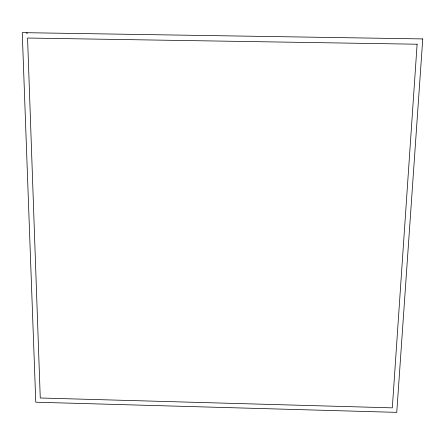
<?xml version="1.0" encoding="UTF-8"?>
<svg xmlns="http://www.w3.org/2000/svg" width="445" height="445" viewBox="0 0 445 445"><rect width="100%" height="100%" fill="white"/><g stroke="black" fill="none" stroke-linecap="round" stroke-linejoin="round"><path stroke-width="0.67" d="M26.255 33.036L27.59 33.169M417.115 44.216L392.318 407.854L40.261 397.997L27.568 38.031L417.115 44.216M422.75 38.921L396.762 412.365L35.778 402.202L22.25 32.635L422.75 38.921"/></g></svg>
